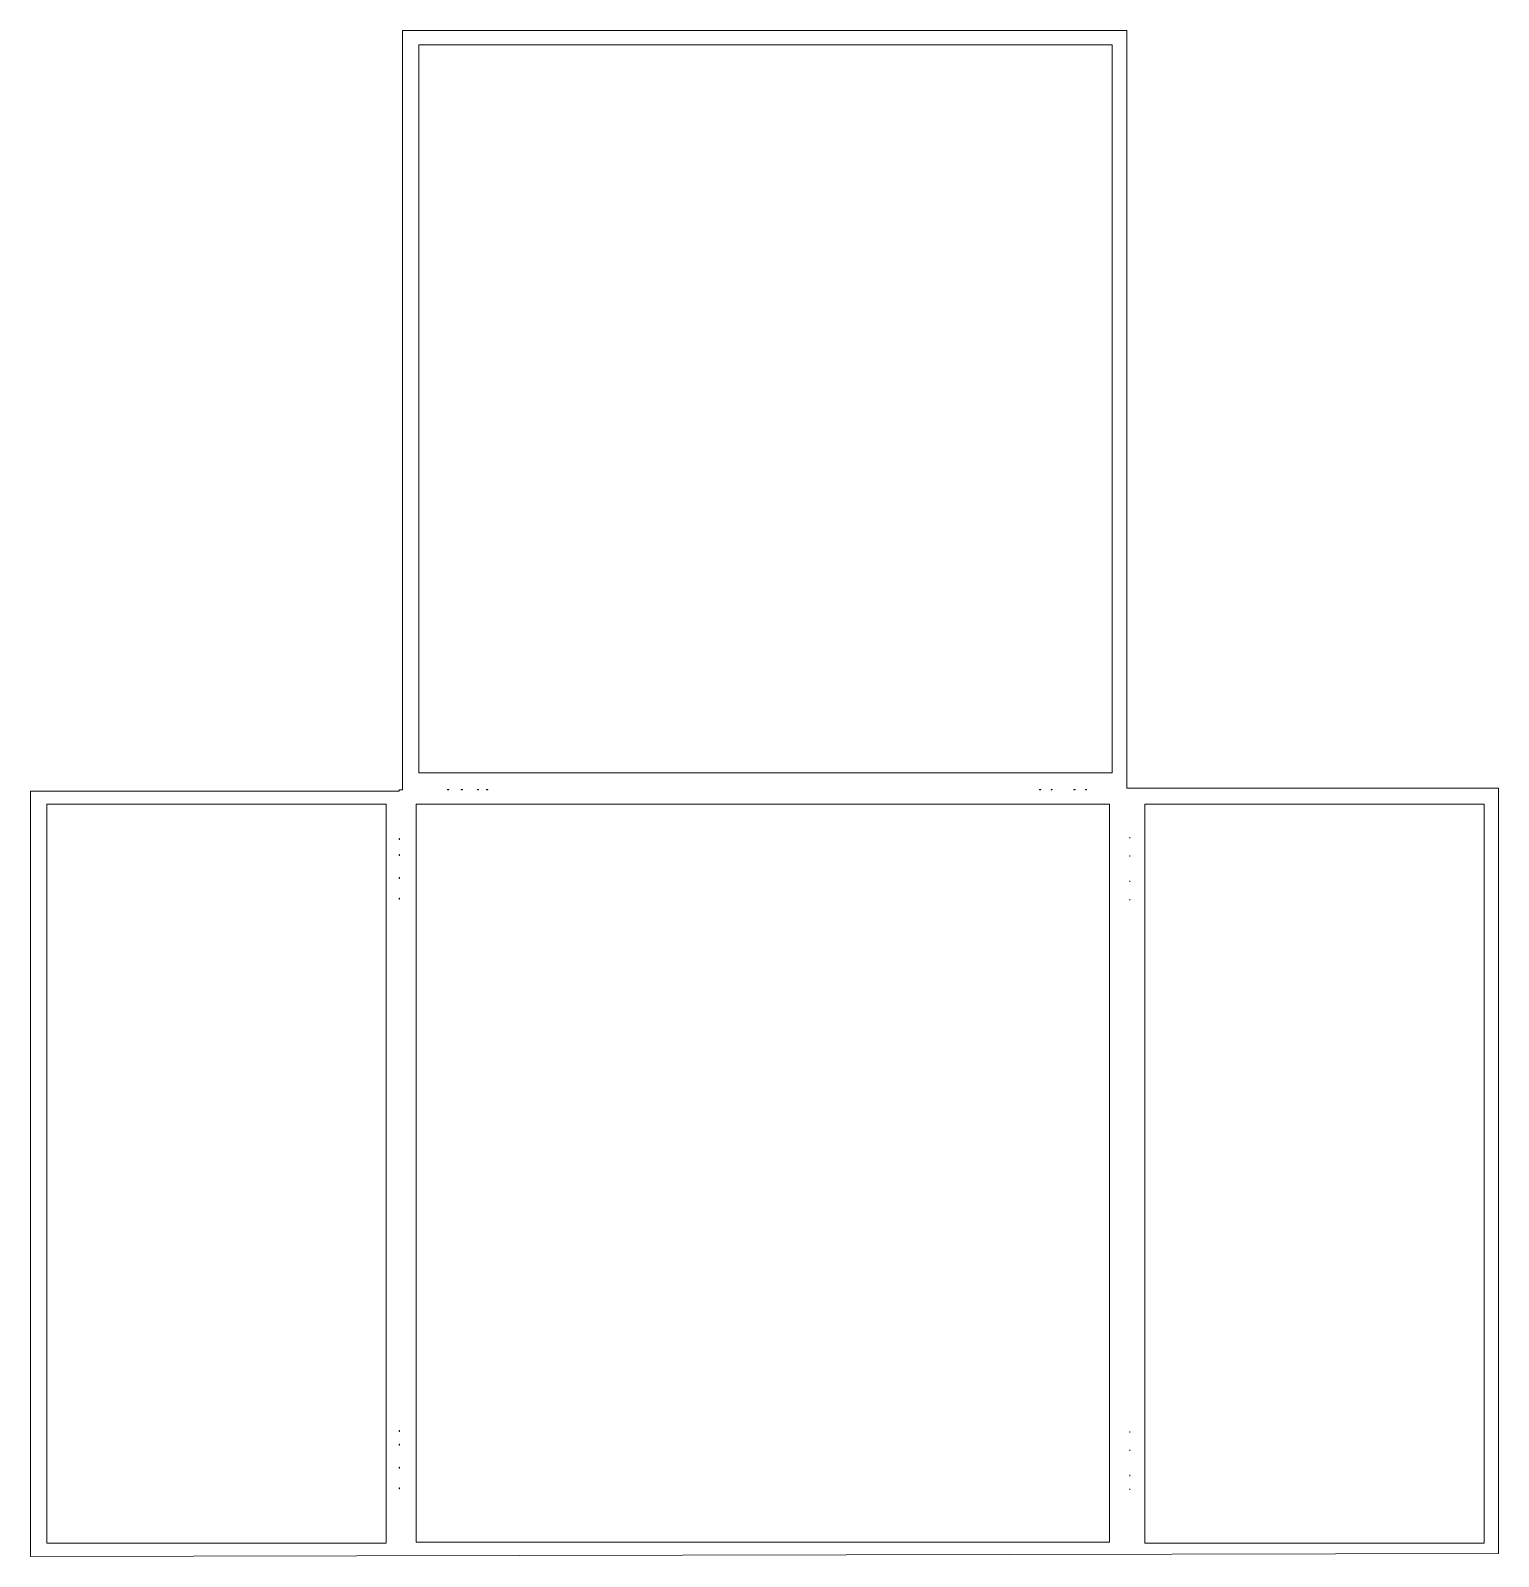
# Model space of a CAD drawing. Header units: centimetres. Extents: x -12.6 to 12.6, y -13.1 to 13.1.
import ezdxf

# ---------------------------------------------------------------- set-up
doc = ezdxf.new("R2010")
doc.units = ezdxf.units.CM
doc.header["$MEASUREMENT"] = 0
doc.layers.add('Layer 1', color=7, linetype='Continuous')

msp = doc.modelspace()

# ---------------------------------------------------------------- linework, layer by layer
at = {"layer": 'Layer 1', "color": 222, "lineweight": 0}
for points, knots in [([(-6.19373, 13.05471), (-6.19373, 13.05471), (-6.19373, 0.06532), (-6.19373, 0.06532), (-6.19373, 0.06532), (-6.19373, 0.06532), (-6.24747, 0.06532), (-6.24747, 0.06532), (-6.24747, 0.06532), (-6.24747, 0.06532), (-6.24747, 0.03969), (-6.24747, 0.03969), (-6.24747, 0.03969), (-6.24747, 0.03969), (-12.55696, 0.03969), (-12.55696, 0.03969), (-12.55696, 0.03969), (-12.55696, 0.03969), (-12.55696, -13.0547), (-12.55696, -13.0547), (-12.55696, -13.0547), (-12.55696, -13.0547), (12.55696, -13.00178), (12.55696, -13.00178), (12.55696, -13.00178), (12.55696, -13.00178), (12.55696, 0.09261), (12.55696, 0.09261), (12.55696, 0.09261), (12.55696, 0.09261), (6.19704, 0.09261), (6.19704, 0.09261), (6.19704, 0.09261), (6.19704, 0.09261), (6.19704, 13.05471), (6.19704, 13.05471), (6.19704, 13.05471), (6.19704, 13.05471), (-6.19373, 13.05471), (-6.19373, 13.05471)], [0, 0, 0, 0, 0.09090909, 0.09090909, 0.09090909, 0.09090909, 0.18181818, 0.18181818, 0.18181818, 0.18181818, 0.27272727, 0.27272727, 0.27272727, 0.27272727, 0.36363636, 0.36363636, 0.36363636, 0.36363636, 0.45454545, 0.45454545, 0.45454545, 0.45454545, 0.54545455, 0.54545455, 0.54545455, 0.54545455, 0.63636364, 0.63636364, 0.63636364, 0.63636364, 0.72727273, 0.72727273, 0.72727273, 0.72727273, 0.81818182, 0.81818182, 0.81818182, 0.81818182, 1, 1, 1, 1]), ([(-5.42313, 0.06697), (-5.42313, 0.06697), (-5.40329, 0.06697), (-5.40329, 0.06697), (-5.40329, 0.06697), (-5.40329, 0.06697), (-5.40329, 0.06449), (-5.40329, 0.06449), (-5.40329, 0.06449), (-5.40329, 0.06449), (-5.42313, 0.06449), (-5.42313, 0.06449), (-5.42313, 0.06449), (-5.42313, 0.06449), (-5.42313, 0.06697), (-5.42313, 0.06697)], [0, 0, 0, 0, 0.2, 0.2, 0.2, 0.2, 0.4, 0.4, 0.4, 0.4, 0.6, 0.6, 0.6, 0.6, 1, 1, 1, 1]), ([(-5.18749, 0.06697), (-5.18749, 0.06697), (-5.16765, 0.06697), (-5.16765, 0.06697), (-5.16765, 0.06697), (-5.16765, 0.06697), (-5.16765, 0.06449), (-5.16765, 0.06449), (-5.16765, 0.06449), (-5.16765, 0.06449), (-5.18749, 0.06449), (-5.18749, 0.06449), (-5.18749, 0.06449), (-5.18749, 0.06449), (-5.18749, 0.06697), (-5.18749, 0.06697)], [0, 0, 0, 0, 0.2, 0.2, 0.2, 0.2, 0.4, 0.4, 0.4, 0.4, 0.6, 0.6, 0.6, 0.6, 1, 1, 1, 1]), ([(-4.91215, 0.06697), (-4.91215, 0.06697), (-4.89313, 0.06697), (-4.89313, 0.06697), (-4.89313, 0.06697), (-4.89313, 0.06697), (-4.89313, 0.06449), (-4.89313, 0.06449), (-4.89313, 0.06449), (-4.89313, 0.06449), (-4.91215, 0.06449), (-4.91215, 0.06449), (-4.91215, 0.06449), (-4.91215, 0.06449), (-4.91215, 0.06697), (-4.91215, 0.06697)], [0, 0, 0, 0, 0.2, 0.2, 0.2, 0.2, 0.4, 0.4, 0.4, 0.4, 0.6, 0.6, 0.6, 0.6, 1, 1, 1, 1]), ([(-4.75506, 0.06697), (-4.75506, 0.06697), (-4.73604, 0.06697), (-4.73604, 0.06697), (-4.73604, 0.06697), (-4.73604, 0.06697), (-4.73604, 0.06449), (-4.73604, 0.06449), (-4.73604, 0.06449), (-4.73604, 0.06449), (-4.75506, 0.06449), (-4.75506, 0.06449), (-4.75506, 0.06449), (-4.75506, 0.06449), (-4.75506, 0.06697), (-4.75506, 0.06697)], [0, 0, 0, 0, 0.2, 0.2, 0.2, 0.2, 0.4, 0.4, 0.4, 0.4, 0.6, 0.6, 0.6, 0.6, 1, 1, 1, 1]), ([(4.70628, 0.06697), (4.70628, 0.06697), (4.72612, 0.06697), (4.72612, 0.06697), (4.72612, 0.06697), (4.72612, 0.06697), (4.72612, 0.06449), (4.72612, 0.06449), (4.72612, 0.06449), (4.72612, 0.06449), (4.70628, 0.06449), (4.70628, 0.06449), (4.70628, 0.06449), (4.70628, 0.06449), (4.70628, 0.06697), (4.70628, 0.06697)], [0, 0, 0, 0, 0.2, 0.2, 0.2, 0.2, 0.4, 0.4, 0.4, 0.4, 0.6, 0.6, 0.6, 0.6, 1, 1, 1, 1]), ([(4.90389, 0.06697), (4.90389, 0.06697), (4.92373, 0.06697), (4.92373, 0.06697), (4.92373, 0.06697), (4.92373, 0.06697), (4.92373, 0.06449), (4.92373, 0.06449), (4.92373, 0.06449), (4.92373, 0.06449), (4.90389, 0.06449), (4.90389, 0.06449), (4.90389, 0.06449), (4.90389, 0.06449), (4.90389, 0.06697), (4.90389, 0.06697)], [0, 0, 0, 0, 0.2, 0.2, 0.2, 0.2, 0.4, 0.4, 0.4, 0.4, 0.6, 0.6, 0.6, 0.6, 1, 1, 1, 1]), ([(5.29332, 0.06697), (5.29332, 0.06697), (5.31316, 0.06697), (5.31316, 0.06697), (5.31316, 0.06697), (5.31316, 0.06697), (5.31316, 0.06449), (5.31316, 0.06449), (5.31316, 0.06449), (5.31316, 0.06449), (5.29332, 0.06449), (5.29332, 0.06449), (5.29332, 0.06449), (5.29332, 0.06449), (5.29332, 0.06697), (5.29332, 0.06697)], [0, 0, 0, 0, 0.2, 0.2, 0.2, 0.2, 0.4, 0.4, 0.4, 0.4, 0.6, 0.6, 0.6, 0.6, 1, 1, 1, 1]), ([(5.49176, 0.06697), (5.49176, 0.06697), (5.51078, 0.06697), (5.51078, 0.06697), (5.51078, 0.06697), (5.51078, 0.06697), (5.51078, 0.06449), (5.51078, 0.06449), (5.51078, 0.06449), (5.51078, 0.06449), (5.49176, 0.06449), (5.49176, 0.06449), (5.49176, 0.06449), (5.49176, 0.06449), (5.49176, 0.06697), (5.49176, 0.06697)], [0, 0, 0, 0, 0.2, 0.2, 0.2, 0.2, 0.4, 0.4, 0.4, 0.4, 0.6, 0.6, 0.6, 0.6, 1, 1, 1, 1]), ([(-6.2483, -0.76729), (-6.2483, -0.76729), (-6.24582, -0.76729), (-6.24582, -0.76729), (-6.24582, -0.76729), (-6.24582, -0.76729), (-6.24582, -0.78713), (-6.24582, -0.78713), (-6.24582, -0.78713), (-6.24582, -0.78713), (-6.2483, -0.78713), (-6.2483, -0.78713), (-6.2483, -0.78713), (-6.2483, -0.78713), (-6.2483, -0.76729), (-6.2483, -0.76729)], [0, 0, 0, 0, 0.2, 0.2, 0.2, 0.2, 0.4, 0.4, 0.4, 0.4, 0.6, 0.6, 0.6, 0.6, 1, 1, 1, 1]), ([(6.24913, -0.74579), (6.24913, -0.74579), (6.25244, -0.74579), (6.25244, -0.74579), (6.25244, -0.74579), (6.25244, -0.74579), (6.25244, -0.76481), (6.25244, -0.76481), (6.25244, -0.76481), (6.25244, -0.76481), (6.24913, -0.76481), (6.24913, -0.76481), (6.24913, -0.76481), (6.24913, -0.76481), (6.24913, -0.74579), (6.24913, -0.74579)], [0, 0, 0, 0, 0.2, 0.2, 0.2, 0.2, 0.4, 0.4, 0.4, 0.4, 0.6, 0.6, 0.6, 0.6, 1, 1, 1, 1]), ([(-6.2483, -1.0418), (-6.2483, -1.0418), (-6.24582, -1.0418), (-6.24582, -1.0418), (-6.24582, -1.0418), (-6.24582, -1.0418), (-6.24582, -1.06164), (-6.24582, -1.06164), (-6.24582, -1.06164), (-6.24582, -1.06164), (-6.2483, -1.06164), (-6.2483, -1.06164), (-6.2483, -1.06164), (-6.2483, -1.06164), (-6.2483, -1.0418), (-6.2483, -1.0418)], [0, 0, 0, 0, 0.2, 0.2, 0.2, 0.2, 0.4, 0.4, 0.4, 0.4, 0.6, 0.6, 0.6, 0.6, 1, 1, 1, 1]), ([(6.24913, -1.05999), (6.24913, -1.05999), (6.25244, -1.05999), (6.25244, -1.05999), (6.25244, -1.05999), (6.25244, -1.05999), (6.25244, -1.07901), (6.25244, -1.07901), (6.25244, -1.07901), (6.25244, -1.07901), (6.24913, -1.07901), (6.24913, -1.07901), (6.24913, -1.07901), (6.24913, -1.07901), (6.24913, -1.05999), (6.24913, -1.05999)], [0, 0, 0, 0, 0.2, 0.2, 0.2, 0.2, 0.4, 0.4, 0.4, 0.4, 0.6, 0.6, 0.6, 0.6, 1, 1, 1, 1]), ([(-6.2483, -1.43454), (-6.2483, -1.43454), (-6.24582, -1.43454), (-6.24582, -1.43454), (-6.24582, -1.43454), (-6.24582, -1.43454), (-6.24582, -1.45438), (-6.24582, -1.45438), (-6.24582, -1.45438), (-6.24582, -1.45438), (-6.2483, -1.45438), (-6.2483, -1.45438), (-6.2483, -1.45438), (-6.2483, -1.45438), (-6.2483, -1.43454), (-6.2483, -1.43454)], [0, 0, 0, 0, 0.2, 0.2, 0.2, 0.2, 0.4, 0.4, 0.4, 0.4, 0.6, 0.6, 0.6, 0.6, 1, 1, 1, 1]), ([(6.24913, -1.49159), (6.24913, -1.49159), (6.25244, -1.49159), (6.25244, -1.49159), (6.25244, -1.49159), (6.25244, -1.49159), (6.25244, -1.51143), (6.25244, -1.51143), (6.25244, -1.51143), (6.25244, -1.51143), (6.24913, -1.51143), (6.24913, -1.51143), (6.24913, -1.51143), (6.24913, -1.51143), (6.24913, -1.49159), (6.24913, -1.49159)], [0, 0, 0, 0, 0.2, 0.2, 0.2, 0.2, 0.4, 0.4, 0.4, 0.4, 0.6, 0.6, 0.6, 0.6, 1, 1, 1, 1]), ([(-6.2483, -1.78842), (-6.2483, -1.78842), (-6.24582, -1.78842), (-6.24582, -1.78842), (-6.24582, -1.78842), (-6.24582, -1.78842), (-6.24582, -1.80744), (-6.24582, -1.80744), (-6.24582, -1.80744), (-6.24582, -1.80744), (-6.2483, -1.80744), (-6.2483, -1.80744), (-6.2483, -1.80744), (-6.2483, -1.80744), (-6.2483, -1.78842), (-6.2483, -1.78842)], [0, 0, 0, 0, 0.2, 0.2, 0.2, 0.2, 0.4, 0.4, 0.4, 0.4, 0.6, 0.6, 0.6, 0.6, 1, 1, 1, 1]), ([(6.24913, -1.80578), (6.24913, -1.80578), (6.25244, -1.80578), (6.25244, -1.80578), (6.25244, -1.80578), (6.25244, -1.80578), (6.25244, -1.8248), (6.25244, -1.8248), (6.25244, -1.8248), (6.25244, -1.8248), (6.24913, -1.8248), (6.24913, -1.8248), (6.24913, -1.8248), (6.24913, -1.8248), (6.24913, -1.80578), (6.24913, -1.80578)], [0, 0, 0, 0, 0.2, 0.2, 0.2, 0.2, 0.4, 0.4, 0.4, 0.4, 0.6, 0.6, 0.6, 0.6, 1, 1, 1, 1]), ([(-6.2483, -10.8967), (-6.2483, -10.8967), (-6.24582, -10.8967), (-6.24582, -10.8967), (-6.24582, -10.8967), (-6.24582, -10.8967), (-6.24582, -10.91572), (-6.24582, -10.91572), (-6.24582, -10.91572), (-6.24582, -10.91572), (-6.2483, -10.91572), (-6.2483, -10.91572), (-6.2483, -10.91572), (-6.2483, -10.91572), (-6.2483, -10.8967), (-6.2483, -10.8967)], [0, 0, 0, 0, 0.2, 0.2, 0.2, 0.2, 0.4, 0.4, 0.4, 0.4, 0.6, 0.6, 0.6, 0.6, 1, 1, 1, 1]), ([(6.24913, -10.91406), (6.24913, -10.91406), (6.25244, -10.91406), (6.25244, -10.91406), (6.25244, -10.91406), (6.25244, -10.91406), (6.25244, -10.9339), (6.25244, -10.9339), (6.25244, -10.9339), (6.25244, -10.9339), (6.24913, -10.9339), (6.24913, -10.9339), (6.24913, -10.9339), (6.24913, -10.9339), (6.24913, -10.91406), (6.24913, -10.91406)], [0, 0, 0, 0, 0.2, 0.2, 0.2, 0.2, 0.4, 0.4, 0.4, 0.4, 0.6, 0.6, 0.6, 0.6, 1, 1, 1, 1]), ([(-6.2483, -11.13234), (-6.2483, -11.13234), (-6.24582, -11.13234), (-6.24582, -11.13234), (-6.24582, -11.13234), (-6.24582, -11.13234), (-6.24582, -11.15136), (-6.24582, -11.15136), (-6.24582, -11.15136), (-6.24582, -11.15136), (-6.2483, -11.15136), (-6.2483, -11.15136), (-6.2483, -11.15136), (-6.2483, -11.15136), (-6.2483, -11.13234), (-6.2483, -11.13234)], [0, 0, 0, 0, 0.2, 0.2, 0.2, 0.2, 0.4, 0.4, 0.4, 0.4, 0.6, 0.6, 0.6, 0.6, 1, 1, 1, 1]), ([(6.24913, -11.22826), (6.24913, -11.22826), (6.25244, -11.22826), (6.25244, -11.22826), (6.25244, -11.22826), (6.25244, -11.22826), (6.25244, -11.24728), (6.25244, -11.24728), (6.25244, -11.24728), (6.25244, -11.24728), (6.24913, -11.24728), (6.24913, -11.24728), (6.24913, -11.24728), (6.24913, -11.24728), (6.24913, -11.22826), (6.24913, -11.22826)], [0, 0, 0, 0, 0.2, 0.2, 0.2, 0.2, 0.4, 0.4, 0.4, 0.4, 0.6, 0.6, 0.6, 0.6, 1, 1, 1, 1]), ([(-6.2483, -11.52426), (-6.2483, -11.52426), (-6.24582, -11.52426), (-6.24582, -11.52426), (-6.24582, -11.52426), (-6.24582, -11.52426), (-6.24582, -11.5441), (-6.24582, -11.5441), (-6.24582, -11.5441), (-6.24582, -11.5441), (-6.2483, -11.5441), (-6.2483, -11.5441), (-6.2483, -11.5441), (-6.2483, -11.5441), (-6.2483, -11.52426), (-6.2483, -11.52426)], [0, 0, 0, 0, 0.2, 0.2, 0.2, 0.2, 0.4, 0.4, 0.4, 0.4, 0.6, 0.6, 0.6, 0.6, 1, 1, 1, 1]), ([(6.24913, -11.65986), (6.24913, -11.65986), (6.25244, -11.65986), (6.25244, -11.65986), (6.25244, -11.65986), (6.25244, -11.65986), (6.25244, -11.6797), (6.25244, -11.6797), (6.25244, -11.6797), (6.25244, -11.6797), (6.24913, -11.6797), (6.24913, -11.6797), (6.24913, -11.6797), (6.24913, -11.6797), (6.24913, -11.65986), (6.24913, -11.65986)], [0, 0, 0, 0, 0.2, 0.2, 0.2, 0.2, 0.4, 0.4, 0.4, 0.4, 0.6, 0.6, 0.6, 0.6, 1, 1, 1, 1]), ([(-6.2483, -11.87814), (-6.2483, -11.87814), (-6.24582, -11.87814), (-6.24582, -11.87814), (-6.24582, -11.87814), (-6.24582, -11.87814), (-6.24582, -11.89716), (-6.24582, -11.89716), (-6.24582, -11.89716), (-6.24582, -11.89716), (-6.2483, -11.89716), (-6.2483, -11.89716), (-6.2483, -11.89716), (-6.2483, -11.89716), (-6.2483, -11.87814), (-6.2483, -11.87814)], [0, 0, 0, 0, 0.2, 0.2, 0.2, 0.2, 0.4, 0.4, 0.4, 0.4, 0.6, 0.6, 0.6, 0.6, 1, 1, 1, 1]), ([(6.24913, -11.8955), (6.24913, -11.8955), (6.25244, -11.8955), (6.25244, -11.8955), (6.25244, -11.8955), (6.25244, -11.8955), (6.25244, -11.91534), (6.25244, -11.91534), (6.25244, -11.91534), (6.25244, -11.91534), (6.24913, -11.91534), (6.24913, -11.91534), (6.24913, -11.91534), (6.24913, -11.91534), (6.24913, -11.8955), (6.24913, -11.8955)], [0, 0, 0, 0, 0.2, 0.2, 0.2, 0.2, 0.4, 0.4, 0.4, 0.4, 0.6, 0.6, 0.6, 0.6, 1, 1, 1, 1])]:
    msp.add_open_spline(points, degree=3, knots=knots, dxfattribs=at)
at = {"layer": 'Layer 1', "color": 7, "lineweight": 0}
msp.add_open_spline([(-5.91341, 12.80761), (-5.91341, 12.80761), (5.94581, 12.80761), (5.94581, 12.80761), (5.94581, 12.80761), (5.94581, 12.80761), (5.94581, 0.35261), (5.94581, 0.35261), (5.94581, 0.35261), (5.94581, 0.35261), (-5.91341, 0.35261), (-5.91341, 0.35261), (-5.91341, 0.35261), (-5.91341, 0.35261), (-5.91341, 12.80761), (-5.91341, 12.80761)], degree=3, knots=[0, 0, 0, 0, 0.2, 0.2, 0.2, 0.2, 0.4, 0.4, 0.4, 0.4, 0.6, 0.6, 0.6, 0.6, 1, 1, 1, 1], dxfattribs=at)
at = {"layer": 'Layer 1', "color": 41, "lineweight": 0}
for points in [[(-12.28074, -0.18235), (-12.28074, -0.18235), (-6.47304, -0.18235), (-6.47304, -0.18235), (-6.47304, -0.18235), (-6.47304, -0.18235), (-6.47304, -12.82697), (-6.47304, -12.82697), (-6.47304, -12.82697), (-6.47304, -12.82697), (-12.28074, -12.82697), (-12.28074, -12.82697), (-12.28074, -12.82697), (-12.28074, -12.82697), (-12.28074, -0.18235), (-12.28074, -0.18235)], [(-5.95866, -0.18267), (-5.95866, -0.18267), (5.90056, -0.18267), (5.90056, -0.18267), (5.90056, -0.18267), (5.90056, -0.18267), (5.90056, -12.80776), (5.90056, -12.80776), (5.90056, -12.80776), (5.90056, -12.80776), (-5.95866, -12.80776), (-5.95866, -12.80776), (-5.95866, -12.80776), (-5.95866, -12.80776), (-5.95866, -0.18267), (-5.95866, -0.18267)], [(6.50468, -0.18235), (6.50468, -0.18235), (12.31238, -0.18235), (12.31238, -0.18235), (12.31238, -0.18235), (12.31238, -0.18235), (12.31238, -12.82697), (12.31238, -12.82697), (12.31238, -12.82697), (12.31238, -12.82697), (6.50468, -12.82697), (6.50468, -12.82697), (6.50468, -12.82697), (6.50468, -12.82697), (6.50468, -0.18235), (6.50468, -0.18235)]]:
    msp.add_open_spline(points, degree=3, knots=[0, 0, 0, 0, 0.2, 0.2, 0.2, 0.2, 0.4, 0.4, 0.4, 0.4, 0.6, 0.6, 0.6, 0.6, 1, 1, 1, 1], dxfattribs=at)

doc.saveas('drawing.dxf')
